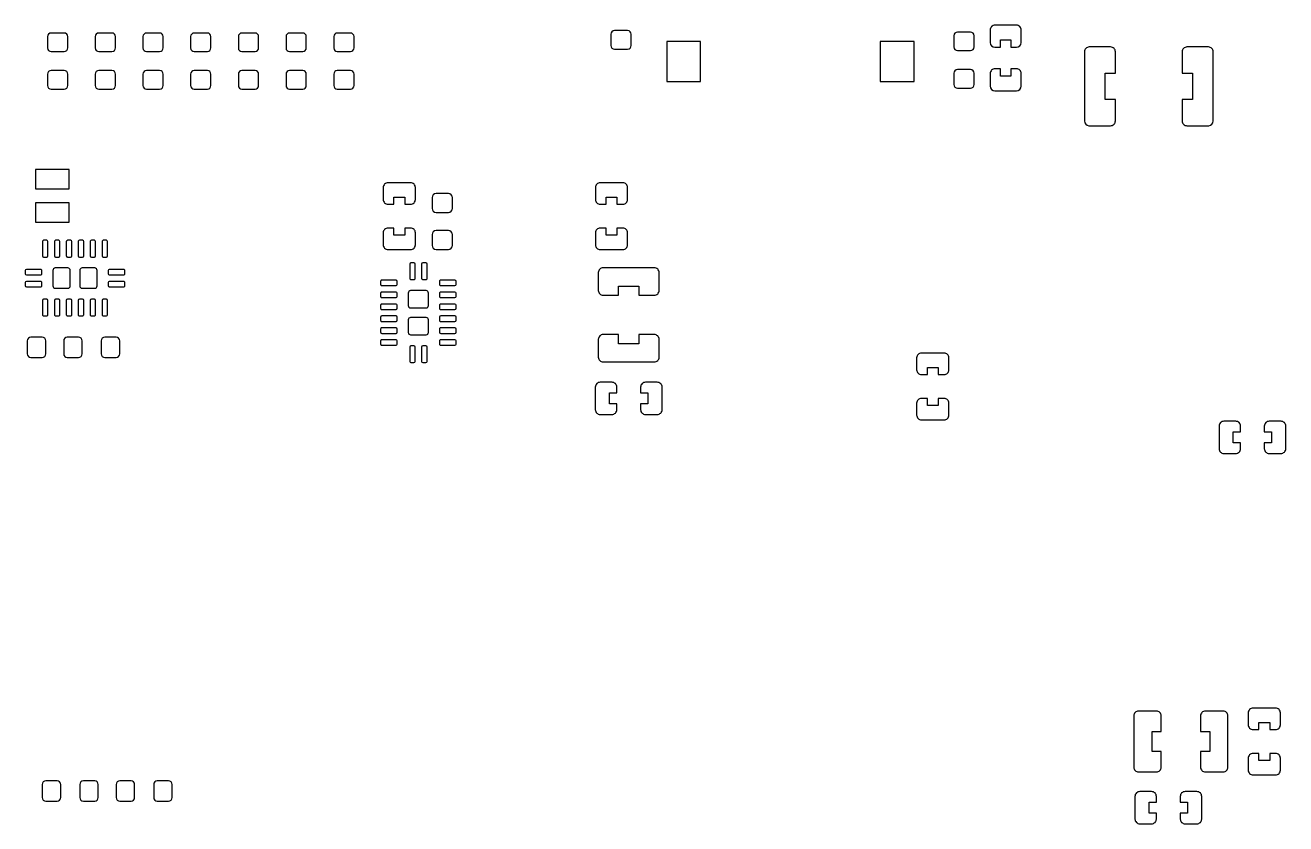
# Model space of a CAD drawing. Extents: x -210 to 210, y -160 to 160.
# Drawn here: x -81.6 to -28.7, y 25.5 to 59 of the extents above; entities that cross this region are included whole.
import ezdxf

# ---------------------------------------------------------------- set-up
doc = ezdxf.new("R2010")
doc.units = 0
doc.header["$MEASUREMENT"] = 0
doc.layers.get('0').update_dxf_attribs({"linetype": 'CONTINUOUS'})

msp = doc.modelspace()

# ---------------------------------------------------------------- linework, layer by layer
for points in [[(-56.175, 58.625, 0.414194), (-56.325, 58.775), (-56.325, 58.775), (-56.875, 58.775), (-56.875, 58.775, 0.414271), (-57.025, 58.625), (-57.025, 58.625), (-57.025, 58.15), (-57.025, 58.15, 0.41429), (-56.875, 58), (-56.875, 58), (-56.325, 58), (-56.325, 58, 0.414233), (-56.175, 58.15), (-56.175, 58.15), (-56.175, 58.625)], [(-41.795, 58.565, 0.414214), (-41.945, 58.715), (-41.945, 58.715), (-42.495, 58.715), (-42.495, 58.715, 0.414252), (-42.645, 58.565), (-42.645, 58.565), (-42.645, 58.09), (-42.645, 58.09, 0.41428), (-42.495, 57.94), (-42.495, 57.94), (-41.945, 57.94), (-41.945, 57.94, 0.414223), (-41.795, 58.09), (-41.795, 58.09), (-41.795, 58.565)], [(-39.82, 58.802002, 0.415087), (-40.02, 59.002998), (-40.02, 59.002998), (-40.92, 59.002998), (-40.92, 59.002998, 0.41514), (-41.12, 58.802002), (-41.12, 58.802002), (-41.12, 58.277002), (-41.12, 58.277002, 0.413727), (-40.92, 58.077002), (-40.92, 58.077002), (-40.687, 58.077002), (-40.687, 58.077002), (-40.687, 58.385996), (-40.687, 58.385996), (-40.252998, 58.385996), (-40.252998, 58.385996), (-40.252998, 58.077002), (-40.252998, 58.077002), (-40.02, 58.077002), (-40.02, 58.077002, 0.413645), (-39.82, 58.277002), (-39.82, 58.277002), (-39.82, 58.802002)], [(-79.8, 58.525, 0.415111), (-79.949995, 58.675), (-79.949995, 58.675), (-80.5, 58.675), (-80.5, 58.675, 0.413309), (-80.65, 58.525), (-80.65, 58.525), (-80.65, 58.05), (-80.65, 58.05, 0.413318), (-80.5, 57.9), (-80.5, 57.9), (-79.949995, 57.9), (-79.949995, 57.9, 0.41514), (-79.8, 58.05), (-79.8, 58.05), (-79.8, 58.525)], [(-77.8, 58.525, 0.41513), (-77.95, 58.675), (-77.95, 58.675), (-78.500005, 58.675), (-78.500005, 58.675, 0.413309), (-78.65, 58.525), (-78.65, 58.525), (-78.65, 58.05), (-78.65, 58.05, 0.413299), (-78.500005, 57.9), (-78.500005, 57.9), (-77.95, 57.9), (-77.95, 57.9, 0.415168), (-77.8, 58.05), (-77.8, 58.05), (-77.8, 58.525)], [(-75.8, 58.525, 0.41513), (-75.949995, 58.675), (-75.949995, 58.675), (-76.5, 58.675), (-76.5, 58.675, 0.413309), (-76.65, 58.525), (-76.65, 58.525), (-76.65, 58.05), (-76.65, 58.05, 0.413318), (-76.5, 57.9), (-76.5, 57.9), (-75.949995, 57.9), (-75.949995, 57.9, 0.415159), (-75.8, 58.05), (-75.8, 58.05), (-75.8, 58.525)], [(-73.8, 58.525, 0.41513), (-73.95, 58.675), (-73.95, 58.675), (-74.5, 58.675), (-74.5, 58.675, 0.413318), (-74.649995, 58.525), (-74.649995, 58.525), (-74.649995, 58.05), (-74.649995, 58.05, 0.413309), (-74.5, 57.9), (-74.5, 57.9), (-73.95, 57.9), (-73.95, 57.9, 0.415178), (-73.8, 58.05), (-73.8, 58.05), (-73.8, 58.525)], [(-71.8, 58.525, 0.415149), (-71.950005, 58.675), (-71.950005, 58.675), (-72.5, 58.675), (-72.5, 58.675, 0.413318), (-72.65, 58.525), (-72.65, 58.525), (-72.65, 58.05), (-72.65, 58.05, 0.413318), (-72.5, 57.9), (-72.5, 57.9), (-71.950005, 57.9), (-71.950005, 57.9, 0.415178), (-71.8, 58.05), (-71.8, 58.05), (-71.8, 58.525)], [(-69.799995, 58.525, 0.41513), (-69.95, 58.675), (-69.95, 58.675), (-70.5, 58.675), (-70.5, 58.675, 0.413318), (-70.649995, 58.525), (-70.649995, 58.525), (-70.649995, 58.05), (-70.649995, 58.05, 0.413309), (-70.5, 57.9), (-70.5, 57.9), (-69.95, 57.9), (-69.95, 57.9, 0.415178), (-69.799995, 58.05), (-69.799995, 58.05), (-69.799995, 58.525)], [(-67.8, 58.525, 0.41513), (-67.950005, 58.675), (-67.950005, 58.675), (-68.499995, 58.675), (-68.499995, 58.675, 0.413318), (-68.65, 58.525), (-68.65, 58.525), (-68.65, 58.05), (-68.65, 58.05, 0.413328), (-68.499995, 57.9), (-68.499995, 57.9), (-67.950005, 57.9), (-67.950005, 57.9, 0.415178), (-67.8, 58.05), (-67.8, 58.05), (-67.8, 58.525)], [(-35.87, 57.89, 0.414346), (-36.07, 58.09), (-36.07, 58.09), (-36.97, 58.09), (-36.97, 58.09, 0.414432), (-37.17, 57.89), (-37.17, 57.89), (-37.17, 54.99), (-37.17, 54.99, 0.395568), (-36.982998, 54.79), (-36.982998, 54.79), (-36.07, 54.79), (-36.07, 54.79, 0.414342), (-35.87, 54.99), (-35.87, 54.99), (-35.87, 55.89), (-35.87, 55.89), (-36.302998, 55.89), (-36.302998, 55.89), (-36.302998, 56.99), (-36.302998, 56.99), (-35.87, 56.99), (-35.87, 56.99), (-35.87, 57.89)], [(-31.769998, 57.89, 0.414346), (-31.970002, 58.09), (-31.970002, 58.09), (-32.869998, 58.09), (-32.869998, 58.09, 0.41441), (-33.070002, 57.89), (-33.070002, 57.89), (-33.070002, 56.99), (-33.070002, 56.99), (-32.637, 56.99), (-32.637, 56.99), (-32.637, 55.89), (-32.637, 55.89), (-33.070002, 55.89), (-33.070002, 55.89), (-33.070002, 54.99), (-33.070002, 54.99, 0.414417), (-32.869998, 54.79), (-32.869998, 54.79), (-31.957, 54.79), (-31.957, 54.79, 0.39548), (-31.769998, 54.99), (-31.769998, 54.99), (-31.769998, 57.89)], [(-79.8, 56.95, 0.41512), (-79.949995, 57.1), (-79.949995, 57.1), (-80.5, 57.1), (-80.5, 57.1, 0.413309), (-80.65, 56.95), (-80.65, 56.95), (-80.65, 56.475), (-80.65, 56.475, 0.413309), (-80.5, 56.325), (-80.5, 56.325), (-79.949995, 56.325), (-79.949995, 56.325, 0.41512), (-79.8, 56.475), (-79.8, 56.475), (-79.8, 56.95)], [(-77.8, 56.95, 0.415149), (-77.95, 57.1), (-77.95, 57.1), (-78.500005, 57.1), (-78.500005, 57.1, 0.413309), (-78.65, 56.95), (-78.65, 56.95), (-78.65, 56.475), (-78.65, 56.475, 0.413309), (-78.500005, 56.325), (-78.500005, 56.325), (-77.95, 56.325), (-77.95, 56.325, 0.415149), (-77.8, 56.475), (-77.8, 56.475), (-77.8, 56.95)], [(-75.8, 56.95, 0.41514), (-75.949995, 57.1), (-75.949995, 57.1), (-76.5, 57.1), (-76.5, 57.1, 0.413309), (-76.65, 56.95), (-76.65, 56.95), (-76.65, 56.475), (-76.65, 56.475, 0.413309), (-76.5, 56.325), (-76.5, 56.325), (-75.949995, 56.325), (-75.949995, 56.325, 0.41514), (-75.8, 56.475), (-75.8, 56.475), (-75.8, 56.95)], [(-73.8, 56.95, 0.415159), (-73.95, 57.1), (-73.95, 57.1), (-74.5, 57.1), (-74.5, 57.1, 0.413318), (-74.649995, 56.95), (-74.649995, 56.95), (-74.649995, 56.475), (-74.649995, 56.475, 0.413318), (-74.5, 56.325), (-74.5, 56.325), (-73.95, 56.325), (-73.95, 56.325, 0.415159), (-73.8, 56.475), (-73.8, 56.475), (-73.8, 56.95)], [(-71.8, 56.95, 0.415159), (-71.950005, 57.1), (-71.950005, 57.1), (-72.5, 57.1), (-72.5, 57.1, 0.413318), (-72.65, 56.95), (-72.65, 56.95), (-72.65, 56.475), (-72.65, 56.475, 0.413318), (-72.5, 56.325), (-72.5, 56.325), (-71.950005, 56.325), (-71.950005, 56.325, 0.415159), (-71.8, 56.475), (-71.8, 56.475), (-71.8, 56.95)], [(-69.799995, 56.95, 0.415159), (-69.95, 57.1), (-69.95, 57.1), (-70.5, 57.1), (-70.5, 57.1, 0.413318), (-70.649995, 56.95), (-70.649995, 56.95), (-70.649995, 56.475), (-70.649995, 56.475, 0.413318), (-70.5, 56.325), (-70.5, 56.325), (-69.95, 56.325), (-69.95, 56.325, 0.415159), (-69.799995, 56.475), (-69.799995, 56.475), (-69.799995, 56.95)], [(-67.8, 56.95, 0.415159), (-67.950005, 57.1), (-67.950005, 57.1), (-68.499995, 57.1), (-68.499995, 57.1, 0.413318), (-68.65, 56.95), (-68.65, 56.95), (-68.65, 56.475), (-68.65, 56.475, 0.413318), (-68.499995, 56.325), (-68.499995, 56.325), (-67.950005, 56.325), (-67.950005, 56.325, 0.415159), (-67.8, 56.475), (-67.8, 56.475), (-67.8, 56.95)], [(-41.795, 56.99, 0.414214), (-41.945, 57.14), (-41.945, 57.14), (-42.495, 57.14), (-42.495, 57.14, 0.414271), (-42.645, 56.99), (-42.645, 56.99), (-42.645, 56.515), (-42.645, 56.515, 0.414271), (-42.495, 56.365), (-42.495, 56.365), (-41.945, 56.365), (-41.945, 56.365, 0.414233), (-41.795, 56.515), (-41.795, 56.515), (-41.795, 56.99)], [(-39.82, 56.977002, 0.415091), (-40.02, 57.177002), (-40.02, 57.177002), (-40.252998, 57.177002), (-40.252998, 57.177002), (-40.252998, 56.868999), (-40.252998, 56.868999), (-40.687, 56.868999), (-40.687, 56.868999), (-40.687, 57.177002), (-40.687, 57.177002), (-40.92, 57.177002), (-40.92, 57.177002, 0.415162), (-41.12, 56.977002), (-41.12, 56.977002), (-41.12, 56.451997), (-41.12, 56.451997, 0.413692), (-40.92, 56.251997), (-40.92, 56.251997), (-40.02, 56.251997), (-40.02, 56.251997, 0.413652), (-39.82, 56.451997), (-39.82, 56.451997), (-39.82, 56.977002)], [(-65.225, 52.2, 0.414357), (-65.425, 52.4), (-65.425, 52.4), (-66.375, 52.4), (-66.375, 52.4, 0.414421), (-66.575, 52.2), (-66.575, 52.2), (-66.575, 51.7), (-66.575, 51.7, 0.414421), (-66.375, 51.5), (-66.375, 51.5), (-66.125, 51.5), (-66.125, 51.5), (-66.125, 51.8), (-66.125, 51.8), (-65.675, 51.8), (-65.675, 51.8), (-65.675, 51.5), (-65.675, 51.5), (-65.425, 51.5), (-65.425, 51.5, 0.414364), (-65.225, 51.7), (-65.225, 51.7), (-65.225, 52.2)], [(-56.325, 52.2, 0.414371), (-56.525, 52.4), (-56.525, 52.4), (-57.475, 52.4), (-57.475, 52.4, 0.414428), (-57.675, 52.2), (-57.675, 52.2), (-57.675, 51.7), (-57.675, 51.7, 0.41445), (-57.475, 51.5), (-57.475, 51.5), (-57.225, 51.5), (-57.225, 51.5), (-57.225, 51.8), (-57.225, 51.8), (-56.775, 51.8), (-56.775, 51.8), (-56.775, 51.5), (-56.775, 51.5), (-56.525, 51.5), (-56.525, 51.5, 0.414385), (-56.325, 51.7), (-56.325, 51.7), (-56.325, 52.2)], [(-63.675, 51.775, 0.404344), (-63.844004, 51.95), (-63.844004, 51.95), (-64.356001, 51.95), (-64.356001, 51.95, 0.404417), (-64.525, 51.775), (-64.525, 51.775), (-64.525, 51.325), (-64.525, 51.325, 0.404402), (-64.356001, 51.15), (-64.356001, 51.15), (-63.844004, 51.15), (-63.844004, 51.15, 0.404337), (-63.675, 51.325), (-63.675, 51.325), (-63.675, 51.775)], [(-65.225, 50.3, 0.414357), (-65.425, 50.5), (-65.425, 50.5), (-65.675, 50.5), (-65.675, 50.5), (-65.675, 50.2), (-65.675, 50.2), (-66.125, 50.2), (-66.125, 50.2), (-66.125, 50.5), (-66.125, 50.5), (-66.375, 50.5), (-66.375, 50.5, 0.414414), (-66.575, 50.3), (-66.575, 50.3), (-66.575, 49.8), (-66.575, 49.8, 0.414435), (-66.375, 49.6), (-66.375, 49.6), (-65.425, 49.6), (-65.425, 49.6, 0.414357), (-65.225, 49.8), (-65.225, 49.8), (-65.225, 50.3)], [(-63.675, 50.225, 0.404344), (-63.844004, 50.4), (-63.844004, 50.4), (-64.356001, 50.4), (-64.356001, 50.4, 0.404425), (-64.525, 50.225), (-64.525, 50.225), (-64.525, 49.775), (-64.525, 49.775, 0.404409), (-64.356001, 49.6), (-64.356001, 49.6), (-63.844004, 49.6), (-63.844004, 49.6, 0.404352), (-63.675, 49.775), (-63.675, 49.775), (-63.675, 50.225)], [(-56.325, 50.3, 0.414378), (-56.525, 50.5), (-56.525, 50.5), (-56.775, 50.5), (-56.775, 50.5), (-56.775, 50.2), (-56.775, 50.2), (-57.225, 50.2), (-57.225, 50.2), (-57.225, 50.5), (-57.225, 50.5), (-57.475, 50.5), (-57.475, 50.5, 0.414442), (-57.675, 50.3), (-57.675, 50.3), (-57.675, 49.8), (-57.675, 49.8, 0.414442), (-57.475, 49.6), (-57.475, 49.6), (-56.525, 49.6), (-56.525, 49.6, 0.414378), (-56.325, 49.8), (-56.325, 49.8), (-56.325, 50.3)], [(-80.634995, 49.935, 0.413899), (-80.684995, 49.985), (-80.684995, 49.985), (-80.815, 49.985), (-80.815, 49.985, 0.414357), (-80.865005, 49.935), (-80.865005, 49.935), (-80.865005, 49.335), (-80.865005, 49.335, 0.414442), (-80.815, 49.285), (-80.815, 49.285), (-80.684995, 49.285), (-80.684995, 49.285, 0.414128), (-80.634995, 49.335), (-80.634995, 49.335), (-80.634995, 49.935)], [(-80.135005, 49.935, 0.413956), (-80.184995, 49.985), (-80.184995, 49.985), (-80.315, 49.985), (-80.315, 49.985, 0.414328), (-80.365, 49.935), (-80.365, 49.935), (-80.365, 49.335), (-80.365, 49.335, 0.414442), (-80.315, 49.285), (-80.315, 49.285), (-80.184995, 49.285), (-80.184995, 49.285, 0.414185), (-80.135005, 49.335), (-80.135005, 49.335), (-80.135005, 49.935)], [(-79.635, 49.935, 0.414013), (-79.685005, 49.985), (-79.685005, 49.985), (-79.815, 49.985), (-79.815, 49.985, 0.414328), (-79.865, 49.935), (-79.865, 49.935), (-79.865, 49.335), (-79.865, 49.335, 0.414442), (-79.815, 49.285), (-79.815, 49.285), (-79.685005, 49.285), (-79.685005, 49.285, 0.414185), (-79.635, 49.335), (-79.635, 49.335), (-79.635, 49.935)], [(-79.135, 49.935, 0.414013), (-79.185, 49.985), (-79.185, 49.985), (-79.315, 49.985), (-79.315, 49.985, 0.414328), (-79.365, 49.935), (-79.365, 49.935), (-79.365, 49.335), (-79.365, 49.335, 0.414414), (-79.315, 49.285), (-79.315, 49.285), (-79.185, 49.285), (-79.185, 49.285, 0.414185), (-79.135, 49.335), (-79.135, 49.335), (-79.135, 49.935)], [(-78.635, 49.935, 0.413956), (-78.685, 49.985), (-78.685, 49.985), (-78.815, 49.985), (-78.815, 49.985, 0.414328), (-78.865, 49.935), (-78.865, 49.935), (-78.865, 49.335), (-78.865, 49.335, 0.414471), (-78.815, 49.285), (-78.815, 49.285), (-78.685, 49.285), (-78.685, 49.285, 0.414128), (-78.635, 49.335), (-78.635, 49.335), (-78.635, 49.935)], [(-78.135, 49.935, 0.413985), (-78.185, 49.985), (-78.185, 49.985), (-78.314995, 49.985), (-78.314995, 49.985, 0.414328), (-78.365, 49.935), (-78.365, 49.935), (-78.365, 49.335), (-78.365, 49.335, 0.414442), (-78.314995, 49.285), (-78.314995, 49.285), (-78.185, 49.285), (-78.185, 49.285, 0.414156), (-78.135, 49.335), (-78.135, 49.335), (-78.135, 49.935)], [(-80.886997, 48.715, 0.41697), (-80.937998, 48.765), (-80.937998, 48.765), (-81.537998, 48.765), (-81.537998, 48.765, 0.411533), (-81.587998, 48.715), (-81.587998, 48.715), (-81.587998, 48.585), (-81.587998, 48.585, 0.411505), (-81.537998, 48.535), (-81.537998, 48.535), (-80.937998, 48.535), (-80.937998, 48.535, 0.416912), (-80.886997, 48.585), (-80.886997, 48.585), (-80.886997, 48.715)], [(-79.7, 48.725, 0.414214), (-79.8, 48.825), (-79.8, 48.825), (-80.325, 48.825), (-80.325, 48.825, 0.414242), (-80.425, 48.725), (-80.425, 48.725), (-80.425, 48.075), (-80.425, 48.075, 0.414242), (-80.325, 47.975), (-80.325, 47.975), (-79.8, 47.975), (-79.8, 47.975, 0.414199), (-79.7, 48.075), (-79.7, 48.075), (-79.7, 48.725)], [(-78.575, 48.725, 0.414214), (-78.675, 48.825), (-78.675, 48.825), (-79.2, 48.825), (-79.2, 48.825, 0.414228), (-79.3, 48.725), (-79.3, 48.725), (-79.3, 48.075), (-79.3, 48.075, 0.414228), (-79.2, 47.975), (-79.2, 47.975), (-78.675, 47.975), (-78.675, 47.975, 0.414199), (-78.575, 48.075), (-78.575, 48.075), (-78.575, 48.725)], [(-77.412998, 48.715, 0.417084), (-77.463003, 48.765), (-77.463003, 48.765), (-78.062998, 48.765), (-78.062998, 48.765, 0.411363), (-78.112998, 48.715), (-78.112998, 48.715), (-78.112998, 48.585), (-78.112998, 48.585, 0.411561), (-78.062998, 48.535), (-78.062998, 48.535), (-77.463003, 48.535), (-77.463003, 48.535, 0.417055), (-77.412998, 48.585), (-77.412998, 48.585), (-77.412998, 48.715)], [(-65.234995, 48.987998, 0.411194), (-65.284995, 49.037998), (-65.284995, 49.037998), (-65.415, 49.037998), (-65.415, 49.037998, 0.411588), (-65.465005, 48.987998), (-65.465005, 48.987998), (-65.465005, 48.388003), (-65.465005, 48.388003, 0.417431), (-65.415, 48.337998), (-65.415, 48.337998), (-65.284995, 48.337998), (-65.284995, 48.337998, 0.416851), (-65.234995, 48.388003), (-65.234995, 48.388003), (-65.234995, 48.987998)], [(-64.735005, 48.987998, 0.411137), (-64.784995, 49.037998), (-64.784995, 49.037998), (-64.915, 49.037998), (-64.915, 49.037998, 0.411588), (-64.965, 48.987998), (-64.965, 48.987998), (-64.965, 48.388003), (-64.965, 48.388003, 0.417461), (-64.915, 48.337998), (-64.915, 48.337998), (-64.784995, 48.337998), (-64.784995, 48.337998, 0.416822), (-64.735005, 48.388003), (-64.735005, 48.388003), (-64.735005, 48.987998)], [(-55.005, 48.635, 0.414371), (-55.205, 48.835), (-55.205, 48.835), (-57.355, 48.835), (-57.355, 48.835, 0.414407), (-57.555, 48.635), (-57.555, 48.635), (-57.555, 47.885), (-57.555, 47.885, 0.414407), (-57.355, 47.685), (-57.355, 47.685), (-56.705, 47.685), (-56.705, 47.685), (-56.705, 48.067998), (-56.705, 48.067998), (-55.855, 48.067998), (-55.855, 48.067998), (-55.855, 47.685), (-55.855, 47.685), (-55.205, 47.685), (-55.205, 47.685, 0.414342), (-55.005, 47.885), (-55.005, 47.885), (-55.005, 48.635)], [(-80.886997, 48.215, 0.416998), (-80.937998, 48.265), (-80.937998, 48.265), (-81.537998, 48.265), (-81.537998, 48.265, 0.411618), (-81.587998, 48.215), (-81.587998, 48.215), (-81.587998, 48.085), (-81.587998, 48.085, 0.411477), (-81.537998, 48.035), (-81.537998, 48.035), (-80.937998, 48.035), (-80.937998, 48.035, 0.416912), (-80.886997, 48.085), (-80.886997, 48.085), (-80.886997, 48.215)], [(-77.412998, 48.215, 0.417113), (-77.463003, 48.265), (-77.463003, 48.265), (-78.062998, 48.265), (-78.062998, 48.265, 0.411363), (-78.112998, 48.215), (-78.112998, 48.215), (-78.112998, 48.085), (-78.112998, 48.085, 0.411561), (-78.062998, 48.035), (-78.062998, 48.035), (-77.463003, 48.035), (-77.463003, 48.035, 0.417026), (-77.412998, 48.085), (-77.412998, 48.085), (-77.412998, 48.215)], [(-65.985, 48.265, 0.414128), (-66.035005, 48.315), (-66.035005, 48.315), (-66.635, 48.315), (-66.635, 48.315, 0.414414), (-66.685, 48.265), (-66.685, 48.265), (-66.685, 48.135), (-66.685, 48.135, 0.414557), (-66.635, 48.085), (-66.635, 48.085), (-66.035005, 48.085), (-66.035005, 48.085, 0.413985), (-65.985, 48.135), (-65.985, 48.135), (-65.985, 48.265)], [(-63.515, 48.265, 0.413928), (-63.565, 48.315), (-63.565, 48.315), (-64.164995, 48.315), (-64.164995, 48.315, 0.414471), (-64.214995, 48.265), (-64.214995, 48.265), (-64.214995, 48.135), (-64.214995, 48.135, 0.414557), (-64.164995, 48.085), (-64.164995, 48.085), (-63.565, 48.085), (-63.565, 48.085, 0.414099), (-63.515, 48.135), (-63.515, 48.135), (-63.515, 48.265)], [(-65.985, 47.765, 0.414128), (-66.035005, 47.815), (-66.035005, 47.815), (-66.635, 47.815), (-66.635, 47.815, 0.414414), (-66.685, 47.765), (-66.685, 47.765), (-66.685, 47.635), (-66.685, 47.635, 0.414528), (-66.635, 47.585), (-66.635, 47.585), (-66.035005, 47.585), (-66.035005, 47.585, 0.413985), (-65.985, 47.635), (-65.985, 47.635), (-65.985, 47.765)], [(-64.675005, 47.775, 0.414142), (-64.774995, 47.875), (-64.774995, 47.875), (-65.425, 47.875), (-65.425, 47.875, 0.414285), (-65.525005, 47.775), (-65.525005, 47.775), (-65.525005, 47.25), (-65.525005, 47.25, 0.414285), (-65.425, 47.15), (-65.425, 47.15), (-64.774995, 47.15), (-64.774995, 47.15, 0.414142), (-64.675005, 47.25), (-64.675005, 47.25), (-64.675005, 47.775)], [(-63.515, 47.765, 0.413928), (-63.565, 47.815), (-63.565, 47.815), (-64.164995, 47.815), (-64.164995, 47.815, 0.414471), (-64.214995, 47.765), (-64.214995, 47.765), (-64.214995, 47.635), (-64.214995, 47.635, 0.414528), (-64.164995, 47.585), (-64.164995, 47.585), (-63.565, 47.585), (-63.565, 47.585, 0.414099), (-63.515, 47.635), (-63.515, 47.635), (-63.515, 47.765)], [(-80.634995, 47.465, 0.413899), (-80.684995, 47.515), (-80.684995, 47.515), (-80.815, 47.515), (-80.815, 47.515, 0.414156), (-80.865005, 47.465), (-80.865005, 47.465), (-80.865005, 46.865), (-80.865005, 46.865, 0.414528), (-80.815, 46.815), (-80.815, 46.815), (-80.684995, 46.815), (-80.684995, 46.815, 0.414214), (-80.634995, 46.865), (-80.634995, 46.865), (-80.634995, 47.465)], [(-80.135005, 47.465, 0.413956), (-80.184995, 47.515), (-80.184995, 47.515), (-80.315, 47.515), (-80.315, 47.515, 0.414156), (-80.365, 47.465), (-80.365, 47.465), (-80.365, 46.865), (-80.365, 46.865, 0.4145), (-80.315, 46.815), (-80.315, 46.815), (-80.184995, 46.815), (-80.184995, 46.815, 0.414214), (-80.135005, 46.865), (-80.135005, 46.865), (-80.135005, 47.465)], [(-79.635, 47.465, 0.414013), (-79.685005, 47.515), (-79.685005, 47.515), (-79.815, 47.515), (-79.815, 47.515, 0.414156), (-79.865, 47.465), (-79.865, 47.465), (-79.865, 46.865), (-79.865, 46.865, 0.4145), (-79.815, 46.815), (-79.815, 46.815), (-79.685005, 46.815), (-79.685005, 46.815, 0.414214), (-79.635, 46.865), (-79.635, 46.865), (-79.635, 47.465)], [(-79.135, 47.465, 0.414013), (-79.185, 47.515), (-79.185, 47.515), (-79.315, 47.515), (-79.315, 47.515, 0.414156), (-79.365, 47.465), (-79.365, 47.465), (-79.365, 46.865), (-79.365, 46.865, 0.4145), (-79.315, 46.815), (-79.315, 46.815), (-79.185, 46.815), (-79.185, 46.815, 0.414214), (-79.135, 46.865), (-79.135, 46.865), (-79.135, 47.465)], [(-78.635, 47.465, 0.413956), (-78.685, 47.515), (-78.685, 47.515), (-78.815, 47.515), (-78.815, 47.515, 0.414156), (-78.865, 47.465), (-78.865, 47.465), (-78.865, 46.865), (-78.865, 46.865, 0.4145), (-78.815, 46.815), (-78.815, 46.815), (-78.685, 46.815), (-78.685, 46.815, 0.414214), (-78.635, 46.865), (-78.635, 46.865), (-78.635, 47.465)], [(-78.135, 47.465, 0.413985), (-78.185, 47.515), (-78.185, 47.515), (-78.314995, 47.515), (-78.314995, 47.515, 0.414156), (-78.365, 47.465), (-78.365, 47.465), (-78.365, 46.865), (-78.365, 46.865, 0.414471), (-78.314995, 46.815), (-78.314995, 46.815), (-78.185, 46.815), (-78.185, 46.815, 0.414156), (-78.135, 46.865), (-78.135, 46.865), (-78.135, 47.465)], [(-65.985, 47.265, 0.414128), (-66.035005, 47.315), (-66.035005, 47.315), (-66.635, 47.315), (-66.635, 47.315, 0.414414), (-66.685, 47.265), (-66.685, 47.265), (-66.685, 47.135), (-66.685, 47.135, 0.414528), (-66.635, 47.085), (-66.635, 47.085), (-66.035005, 47.085), (-66.035005, 47.085, 0.413985), (-65.985, 47.135), (-65.985, 47.135), (-65.985, 47.265)], [(-63.515, 47.265, 0.413928), (-63.565, 47.315), (-63.565, 47.315), (-64.164995, 47.315), (-64.164995, 47.315, 0.414471), (-64.214995, 47.265), (-64.214995, 47.265), (-64.214995, 47.135), (-64.214995, 47.135, 0.414528), (-64.164995, 47.085), (-64.164995, 47.085), (-63.565, 47.085), (-63.565, 47.085, 0.414099), (-63.515, 47.135), (-63.515, 47.135), (-63.515, 47.265)], [(-65.985, 46.765, 0.414128), (-66.035005, 46.815), (-66.035005, 46.815), (-66.635, 46.815), (-66.635, 46.815, 0.414414), (-66.685, 46.765), (-66.685, 46.765), (-66.685, 46.635), (-66.685, 46.635, 0.414528), (-66.635, 46.585), (-66.635, 46.585), (-66.035005, 46.585), (-66.035005, 46.585, 0.413985), (-65.985, 46.635), (-65.985, 46.635), (-65.985, 46.765)], [(-64.675005, 46.65, 0.414142), (-64.774995, 46.75), (-64.774995, 46.75), (-65.425, 46.75), (-65.425, 46.75, 0.414285), (-65.525005, 46.65), (-65.525005, 46.65), (-65.525005, 46.125), (-65.525005, 46.125, 0.414285), (-65.425, 46.025), (-65.425, 46.025), (-64.774995, 46.025), (-64.774995, 46.025, 0.414142), (-64.675005, 46.125), (-64.675005, 46.125), (-64.675005, 46.65)], [(-63.515, 46.765, 0.413928), (-63.565, 46.815), (-63.565, 46.815), (-64.164995, 46.815), (-64.164995, 46.815, 0.414471), (-64.214995, 46.765), (-64.214995, 46.765), (-64.214995, 46.635), (-64.214995, 46.635, 0.414528), (-64.164995, 46.585), (-64.164995, 46.585), (-63.565, 46.585), (-63.565, 46.585, 0.414099), (-63.515, 46.635), (-63.515, 46.635), (-63.515, 46.765)], [(-65.985, 46.265, 0.414099), (-66.035005, 46.315), (-66.035005, 46.315), (-66.635, 46.315), (-66.635, 46.315, 0.414414), (-66.685, 46.265), (-66.685, 46.265), (-66.685, 46.135), (-66.685, 46.135, 0.414528), (-66.635, 46.085), (-66.635, 46.085), (-66.035005, 46.085), (-66.035005, 46.085, 0.413985), (-65.985, 46.135), (-65.985, 46.135), (-65.985, 46.265)], [(-63.515, 46.265, 0.413928), (-63.565, 46.315), (-63.565, 46.315), (-64.164995, 46.315), (-64.164995, 46.315, 0.414471), (-64.214995, 46.265), (-64.214995, 46.265), (-64.214995, 46.135), (-64.214995, 46.135, 0.414528), (-64.164995, 46.085), (-64.164995, 46.085), (-63.565, 46.085), (-63.565, 46.085, 0.414099), (-63.515, 46.135), (-63.515, 46.135), (-63.515, 46.265)], [(-55.005, 45.835, 0.414342), (-55.205, 46.035), (-55.205, 46.035), (-55.855, 46.035), (-55.855, 46.035), (-55.855, 45.651997), (-55.855, 45.651997), (-56.705, 45.651997), (-56.705, 45.651997), (-56.705, 46.035), (-56.705, 46.035), (-57.355, 46.035), (-57.355, 46.035, 0.414392), (-57.555, 45.835), (-57.555, 45.835), (-57.555, 45.085), (-57.555, 45.085, 0.414421), (-57.355, 44.885), (-57.355, 44.885), (-55.205, 44.885), (-55.205, 44.885, 0.414392), (-55.005, 45.085), (-55.005, 45.085), (-55.005, 45.835)], [(-80.725, 45.775, 0.414109), (-80.875, 45.925), (-80.875, 45.925), (-81.35, 45.925), (-81.35, 45.925, 0.41429), (-81.5, 45.775), (-81.5, 45.775), (-81.5, 45.225), (-81.5, 45.225, 0.41428), (-81.35, 45.075), (-81.35, 45.075), (-80.875, 45.075), (-80.875, 45.075, 0.414185), (-80.725, 45.225), (-80.725, 45.225), (-80.725, 45.775)], [(-79.2, 45.775, 0.414175), (-79.35, 45.925), (-79.35, 45.925), (-79.825, 45.925), (-79.825, 45.925, 0.414194), (-79.975, 45.775), (-79.975, 45.775), (-79.975, 45.225), (-79.975, 45.225, 0.414271), (-79.825, 45.075), (-79.825, 45.075), (-79.35, 45.075), (-79.35, 45.075, 0.414137), (-79.2, 45.225), (-79.2, 45.225), (-79.2, 45.775)], [(-77.625, 45.775, 0.414147), (-77.775, 45.925), (-77.775, 45.925), (-78.25, 45.925), (-78.25, 45.925, 0.41428), (-78.4, 45.775), (-78.4, 45.775), (-78.4, 45.225), (-78.4, 45.225, 0.414252), (-78.25, 45.075), (-78.25, 45.075), (-77.775, 45.075), (-77.775, 45.075, 0.414194), (-77.625, 45.225), (-77.625, 45.225), (-77.625, 45.775)], [(-65.985, 45.765, 0.414128), (-66.035005, 45.815), (-66.035005, 45.815), (-66.635, 45.815), (-66.635, 45.815, 0.414414), (-66.685, 45.765), (-66.685, 45.765), (-66.685, 45.635), (-66.685, 45.635, 0.414528), (-66.635, 45.585), (-66.635, 45.585), (-66.035005, 45.585), (-66.035005, 45.585, 0.413985), (-65.985, 45.635), (-65.985, 45.635), (-65.985, 45.765)], [(-65.234995, 45.512998, 0.411107), (-65.284995, 45.561997), (-65.284995, 45.561997), (-65.415, 45.561997), (-65.415, 45.561997, 0.411592), (-65.465005, 45.512998), (-65.465005, 45.512998), (-65.465005, 44.911997), (-65.465005, 44.911997, 0.411563), (-65.415, 44.863003), (-65.415, 44.863003), (-65.284995, 44.863003), (-65.284995, 44.863003, 0.411164), (-65.234995, 44.911997), (-65.234995, 44.911997), (-65.234995, 45.512998)], [(-64.735005, 45.512998, 0.411107), (-64.784995, 45.561997), (-64.784995, 45.561997), (-64.915, 45.561997), (-64.915, 45.561997, 0.411592), (-64.965, 45.512998), (-64.965, 45.512998), (-64.965, 44.911997), (-64.965, 44.911997, 0.411563), (-64.915, 44.863003), (-64.915, 44.863003), (-64.784995, 44.863003), (-64.784995, 44.863003, 0.411107), (-64.735005, 44.911997), (-64.735005, 44.911997), (-64.735005, 45.512998)], [(-63.515, 45.765, 0.413928), (-63.565, 45.815), (-63.565, 45.815), (-64.164995, 45.815), (-64.164995, 45.815, 0.414471), (-64.214995, 45.765), (-64.214995, 45.765), (-64.214995, 45.635), (-64.214995, 45.635, 0.414528), (-64.164995, 45.585), (-64.164995, 45.585), (-63.565, 45.585), (-63.565, 45.585, 0.414099), (-63.515, 45.635), (-63.515, 45.635), (-63.515, 45.765)], [(-42.855, 45.06, 0.414378), (-43.055, 45.26), (-43.055, 45.26), (-44.005, 45.26), (-44.005, 45.26, 0.414385), (-44.205, 45.06), (-44.205, 45.06), (-44.205, 44.56), (-44.205, 44.56, 0.4144), (-44.005, 44.36), (-44.005, 44.36), (-43.755, 44.36), (-43.755, 44.36), (-43.755, 44.66), (-43.755, 44.66), (-43.305, 44.66), (-43.305, 44.66), (-43.305, 44.36), (-43.305, 44.36), (-43.055, 44.36), (-43.055, 44.36, 0.414371), (-42.855, 44.56), (-42.855, 44.56), (-42.855, 45.06)], [(-56.78, 43.835, 0.414321), (-56.98, 44.035), (-56.98, 44.035), (-57.48, 44.035), (-57.48, 44.035, 0.414442), (-57.68, 43.835), (-57.68, 43.835), (-57.68, 42.885), (-57.68, 42.885, 0.414435), (-57.48, 42.685), (-57.48, 42.685), (-56.98, 42.685), (-56.98, 42.685, 0.414328), (-56.78, 42.885), (-56.78, 42.885), (-56.78, 43.135), (-56.78, 43.135), (-57.08, 43.135), (-57.08, 43.135), (-57.08, 43.585), (-57.08, 43.585), (-56.78, 43.585), (-56.78, 43.585), (-56.78, 43.835)], [(-54.88, 43.835, 0.414349), (-55.08, 44.035), (-55.08, 44.035), (-55.58, 44.035), (-55.58, 44.035, 0.414407), (-55.78, 43.835), (-55.78, 43.835), (-55.78, 43.585), (-55.78, 43.585), (-55.48, 43.585), (-55.48, 43.585), (-55.48, 43.135), (-55.48, 43.135), (-55.78, 43.135), (-55.78, 43.135), (-55.78, 42.885), (-55.78, 42.885, 0.414414), (-55.58, 42.685), (-55.58, 42.685), (-55.08, 42.685), (-55.08, 42.685, 0.414342), (-54.88, 42.885), (-54.88, 42.885), (-54.88, 43.835)], [(-42.855, 43.16, 0.414371), (-43.055, 43.36), (-43.055, 43.36), (-43.305, 43.36), (-43.305, 43.36), (-43.305, 43.06), (-43.305, 43.06), (-43.755, 43.06), (-43.755, 43.06), (-43.755, 43.36), (-43.755, 43.36), (-44.005, 43.36), (-44.005, 43.36, 0.4144), (-44.205, 43.16), (-44.205, 43.16), (-44.205, 42.66), (-44.205, 42.66, 0.4144), (-44.005, 42.46), (-44.005, 42.46), (-43.055, 42.46), (-43.055, 42.46, 0.414371), (-42.855, 42.66), (-42.855, 42.66), (-42.855, 43.16)], [(-30.625, 42.2, 0.414378), (-30.825, 42.4), (-30.825, 42.4), (-31.325002, 42.4), (-31.325002, 42.4, 0.4144), (-31.525, 42.2), (-31.525, 42.2), (-31.525, 41.25), (-31.525, 41.25, 0.414421), (-31.325002, 41.05), (-31.325002, 41.05), (-30.825, 41.05), (-30.825, 41.05, 0.41441), (-30.625, 41.25), (-30.625, 41.25), (-30.625, 41.5), (-30.625, 41.5), (-30.925, 41.5), (-30.925, 41.5), (-30.925, 41.95), (-30.925, 41.95), (-30.625, 41.95), (-30.625, 41.95), (-30.625, 42.2)], [(-28.725, 42.2, 0.414324), (-28.925, 42.4), (-28.925, 42.4), (-29.425, 42.4), (-29.425, 42.4, 0.41446), (-29.625, 42.2), (-29.625, 42.2), (-29.625, 41.95), (-29.625, 41.95), (-29.325, 41.95), (-29.325, 41.95), (-29.325, 41.5), (-29.325, 41.5), (-29.625, 41.5), (-29.625, 41.5), (-29.625, 41.25), (-29.625, 41.25, 0.414468), (-29.425, 41.05), (-29.425, 41.05), (-28.925, 41.05), (-28.925, 41.05, 0.414324), (-28.725, 41.25), (-28.725, 41.25), (-28.725, 42.2)], [(-33.95, 30.05, 0.414375), (-34.15, 30.25), (-34.15, 30.25), (-34.899998, 30.25), (-34.899998, 30.25, 0.414417), (-35.099998, 30.05), (-35.099998, 30.05), (-35.099998, 27.9), (-35.099998, 27.9, 0.414425), (-34.899998, 27.7), (-34.899998, 27.7), (-34.15, 27.7), (-34.15, 27.7, 0.414346), (-33.95, 27.9), (-33.95, 27.9), (-33.95, 28.55), (-33.95, 28.55), (-34.332998, 28.55), (-34.332998, 28.55), (-34.332998, 29.4), (-34.332998, 29.4), (-33.95, 29.4), (-33.95, 29.4), (-33.95, 30.05)], [(-31.15, 30.05, 0.414349), (-31.350002, 30.25), (-31.350002, 30.25), (-32.1, 30.25), (-32.1, 30.25, 0.414446), (-32.3, 30.05), (-32.3, 30.05), (-32.3, 29.4), (-32.3, 29.4), (-31.917, 29.4), (-31.917, 29.4), (-31.917, 28.55), (-31.917, 28.55), (-32.3, 28.55), (-32.3, 28.55), (-32.3, 27.9), (-32.3, 27.9, 0.414435), (-32.1, 27.7), (-32.1, 27.7), (-31.350002, 27.7), (-31.350002, 27.7, 0.414346), (-31.15, 27.9), (-31.15, 27.9), (-31.15, 30.05)], [(-28.95, 30.175, 0.414332), (-29.15, 30.375), (-29.15, 30.375), (-30.1, 30.375), (-30.1, 30.375, 0.414417), (-30.3, 30.175), (-30.3, 30.175), (-30.3, 29.675), (-30.3, 29.675, 0.414475), (-30.1, 29.475), (-30.1, 29.475), (-29.85, 29.475), (-29.85, 29.475), (-29.85, 29.775), (-29.85, 29.775), (-29.4, 29.775), (-29.4, 29.775), (-29.4, 29.475), (-29.4, 29.475), (-29.15, 29.475), (-29.15, 29.475, 0.414389), (-28.95, 29.675), (-28.95, 29.675), (-28.95, 30.175)], [(-28.95, 28.275, 0.414346), (-29.15, 28.475), (-29.15, 28.475), (-29.4, 28.475), (-29.4, 28.475), (-29.4, 28.175), (-29.4, 28.175), (-29.85, 28.175), (-29.85, 28.175), (-29.85, 28.475), (-29.85, 28.475), (-30.1, 28.475), (-30.1, 28.475, 0.414435), (-30.3, 28.275), (-30.3, 28.275), (-30.3, 27.775), (-30.3, 27.775, 0.41446), (-30.1, 27.575), (-30.1, 27.575), (-29.15, 27.575), (-29.15, 27.575, 0.414371), (-28.95, 27.775), (-28.95, 27.775), (-28.95, 28.275)], [(-80.1, 27.175, 0.414099), (-80.250005, 27.325), (-80.250005, 27.325), (-80.725, 27.325), (-80.725, 27.325, 0.414271), (-80.875, 27.175), (-80.875, 27.175), (-80.875, 26.625), (-80.875, 26.625, 0.414261), (-80.725, 26.475), (-80.725, 26.475), (-80.250005, 26.475), (-80.250005, 26.475, 0.414185), (-80.1, 26.625), (-80.1, 26.625), (-80.1, 27.175)], [(-78.525, 27.175, 0.414137), (-78.675, 27.325), (-78.675, 27.325), (-79.15, 27.325), (-79.15, 27.325, 0.414233), (-79.3, 27.175), (-79.3, 27.175), (-79.3, 26.625), (-79.3, 26.625, 0.414233), (-79.15, 26.475), (-79.15, 26.475), (-78.675, 26.475), (-78.675, 26.475, 0.414214), (-78.525, 26.625), (-78.525, 26.625), (-78.525, 27.175)], [(-77, 27.175, 0.414118), (-77.15, 27.325), (-77.15, 27.325), (-77.625, 27.325), (-77.625, 27.325, 0.414242), (-77.775, 27.175), (-77.775, 27.175), (-77.775, 26.625), (-77.775, 26.625, 0.414252), (-77.625, 26.475), (-77.625, 26.475), (-77.15, 26.475), (-77.15, 26.475, 0.414194), (-77, 26.625), (-77, 26.625), (-77, 27.175)], [(-75.425, 27.175, 0.414156), (-75.575, 27.325), (-75.575, 27.325), (-76.05, 27.325), (-76.05, 27.325, 0.414214), (-76.2, 27.175), (-76.2, 27.175), (-76.2, 26.625), (-76.2, 26.625, 0.414223), (-76.05, 26.475), (-76.05, 26.475), (-75.575, 26.475), (-75.575, 26.475, 0.414242), (-75.425, 26.625), (-75.425, 26.625), (-75.425, 27.175)], [(-34.15, 26.675, 0.414328), (-34.35, 26.875), (-34.35, 26.875), (-34.850002, 26.875), (-34.850002, 26.875, 0.414417), (-35.05, 26.675), (-35.05, 26.675), (-35.05, 25.725), (-35.05, 25.725, 0.414428), (-34.850002, 25.525), (-34.850002, 25.525), (-34.35, 25.525), (-34.35, 25.525, 0.414346), (-34.15, 25.725), (-34.15, 25.725), (-34.15, 25.975), (-34.15, 25.975), (-34.449998, 25.975), (-34.449998, 25.975), (-34.449998, 26.425), (-34.449998, 26.425), (-34.15, 26.425), (-34.15, 26.425), (-34.15, 26.675)], [(-32.249998, 26.675, 0.414364), (-32.450002, 26.875), (-32.450002, 26.875), (-32.95, 26.875), (-32.95, 26.875, 0.414389), (-33.149998, 26.675), (-33.149998, 26.675), (-33.149998, 26.425), (-33.149998, 26.425), (-32.85, 26.425), (-32.85, 26.425), (-32.85, 25.975), (-32.85, 25.975), (-33.149998, 25.975), (-33.149998, 25.975), (-33.149998, 25.725), (-33.149998, 25.725, 0.414407), (-32.95, 25.525), (-32.95, 25.525), (-32.450002, 25.525), (-32.450002, 25.525, 0.414375), (-32.249998, 25.725), (-32.249998, 25.725), (-32.249998, 26.675)]]:
    msp.add_lwpolyline(points, format="xyb")
for points in [[(-53.265, 58.32), (-54.685, 58.32), (-54.685, 58.32), (-54.685, 56.64), (-54.685, 56.64), (-53.265, 56.64), (-53.265, 56.64), (-53.265, 58.32)], [(-44.315, 58.32), (-45.735, 58.32), (-45.735, 58.32), (-45.735, 56.64), (-45.735, 56.64), (-44.315, 56.64), (-44.315, 56.64), (-44.315, 58.32)], [(-79.75, 52.95), (-81.150005, 52.95), (-81.150005, 52.95), (-81.150005, 52.15), (-81.150005, 52.15), (-79.75, 52.15), (-79.75, 52.15), (-79.75, 52.95)], [(-79.75, 51.55), (-81.150005, 51.55), (-81.150005, 51.55), (-81.150005, 50.75), (-81.150005, 50.75), (-79.75, 50.75), (-79.75, 50.75), (-79.75, 51.55)]]:
    msp.add_lwpolyline(points)

doc.saveas('drawing.dxf')
